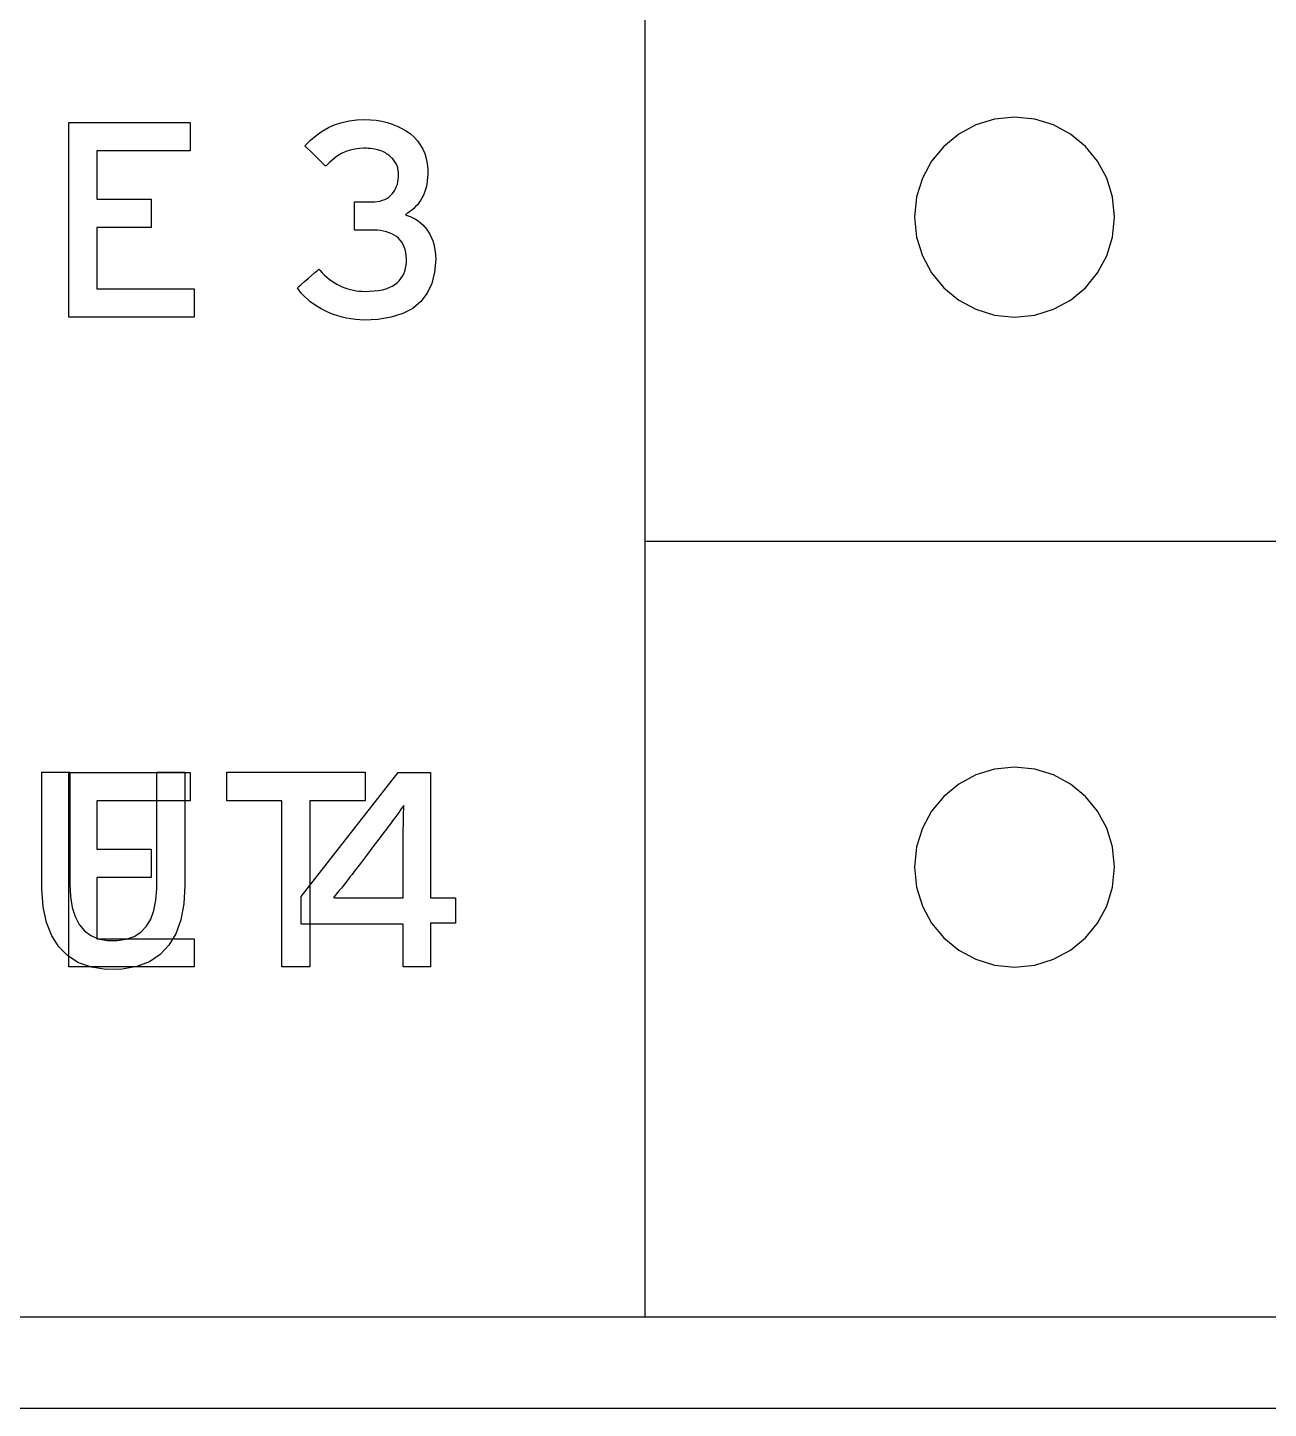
# Model space of a CAD drawing. Extents: x 1 to 47.7, y 0.2 to 35.
# Drawn here: x 22.258 to 22.878, y 8.656 to 9.347 of the extents above; entities that cross this region are included whole.
import ezdxf

# ---------------------------------------------------------------- set-up
doc = ezdxf.new("R2010")
doc.units = 0
doc.header["$MEASUREMENT"] = 0
for name, color, linetype in [('4_1__5U__UP_TO_TWO_IO_BOAR', 7, 'CONTINUOUS'), ('4_2__5U__FRONT_PANEL_W_24_', 7, 'CONTINUOUS'), ('5_1___24__TARGET_LEDS___12', 7, 'CONTINUOUS')]:
    doc.layers.add(name, color=color, linetype=linetype)

msp = doc.modelspace()

# ---------------------------------------------------------------- linework, layer by layer
at = {"layer": '4_1__5U__UP_TO_TWO_IO_BOAR'}
for points in [[(22.27848, 9.20194), (22.27848, 9.29913), (22.33914, 9.29913), (22.33914, 9.28502), (22.29258, 9.28502), (22.29258, 9.26088), (22.31962, 9.26088), (22.31962, 9.24677), (22.29258, 9.24677), (22.29258, 9.21605), (22.34117, 9.21605), (22.34117, 9.20194), (22.27848, 9.20194)], [(22.27848, 8.87697), (22.27848, 8.97415), (22.33914, 8.97415), (22.33914, 8.96004), (22.29258, 8.96004), (22.29258, 8.9359), (22.31962, 8.9359), (22.31962, 8.92179), (22.29258, 8.92179), (22.29258, 8.89107), (22.34117, 8.89107), (22.34117, 8.87697), (22.27848, 8.87697)], [(22.45927, 8.8988), (22.45927, 8.87697), (22.44558, 8.87697), (22.44558, 8.89833), (22.39461, 8.89833), (22.39461, 8.91223), (22.44312, 8.97415), (22.45927, 8.97415), (22.45927, 8.91162), (22.47175, 8.91162), (22.47175, 8.8988), (22.45927, 8.8988)], [(25.35263, 8.65629), (21.57681, 8.65629)]]:
    msp.add_lwpolyline(points, dxfattribs=at)
for points in [[(22.46189, 9.23081), (22.46134, 9.22437), (22.45991, 9.21869), (22.45761, 9.21378), (22.45444, 9.20964), (22.45039, 9.20626), (22.44547, 9.20364), (22.43968, 9.20179), (22.43302, 9.20071), (22.42628, 9.20039), (22.424, 9.2005), (22.42174, 9.20071), (22.41951, 9.20102), (22.4173, 9.20143), (22.41511, 9.20194), (22.41296, 9.20255), (22.41082, 9.20326), (22.40872, 9.20407), (22.40663, 9.20499), (22.40462, 9.20602), (22.40271, 9.20713), (22.4009, 9.20833), (22.3992, 9.20961), (22.39759, 9.21097), (22.39609, 9.21241), (22.3947, 9.21394), (22.3934, 9.21554), (22.39278, 9.21656), (22.39346, 9.21715), (22.39469, 9.21823), (22.3963, 9.21964), (22.3981, 9.2212), (22.39989, 9.22277), (22.4015, 9.22418), (22.40274, 9.22526), (22.40342, 9.22585), (22.40409, 9.2252), (22.40517, 9.22402), (22.40628, 9.22291), (22.40743, 9.22187), (22.40862, 9.2209), (22.40985, 9.22), (22.41111, 9.21917), (22.41241, 9.21841), (22.41375, 9.21773), (22.41513, 9.21711), (22.41653, 9.21657), (22.41793, 9.2161), (22.41934, 9.2157), (22.42075, 9.21537), (22.42216, 9.21511), (22.42358, 9.21492), (22.425, 9.21481), (22.42642, 9.21476), (22.42875, 9.2148), (22.43108, 9.21495), (22.43323, 9.21521), (22.43523, 9.21558), (22.43705, 9.21606), (22.4387, 9.21666), (22.44019, 9.21736), (22.44151, 9.21818), (22.44267, 9.2191), (22.44365, 9.22008), (22.44451, 9.22115), (22.44525, 9.22231), (22.44588, 9.22355), (22.44639, 9.22488), (22.44679, 9.22629), (22.44706, 9.22779), (22.44722, 9.22938), (22.44726, 9.23105), (22.44716, 9.23269), (22.44694, 9.23423), (22.44661, 9.23567), (22.44616, 9.23701), (22.4456, 9.23824), (22.44493, 9.23938), (22.44414, 9.24042), (22.44324, 9.24135), (22.44222, 9.24218), (22.4411, 9.24289), (22.43989, 9.24351), (22.43862, 9.24405), (22.43727, 9.24449), (22.43585, 9.24485), (22.43435, 9.24512), (22.43278, 9.24531), (22.43114, 9.2454), (22.43011, 9.24542), (22.42956, 9.24542), (22.42855, 9.24542), (22.42723, 9.24542), (22.42576, 9.24542), (22.4243, 9.24542), (22.42298, 9.24542), (22.42197, 9.24542), (22.42142, 9.24542), (22.42136, 9.24558), (22.42136, 9.24659), (22.42136, 9.24829), (22.42136, 9.25045), (22.42136, 9.25281), (22.42136, 9.25514), (22.42136, 9.25719), (22.42136, 9.25872), (22.42136, 9.25948), (22.42152, 9.25952), (22.42221, 9.25952), (22.42331, 9.25952), (22.42466, 9.25952), (22.42612, 9.25952), (22.42754, 9.25952), (22.42877, 9.25952), (22.42965, 9.25952), (22.43004, 9.25952), (22.43131, 9.25956), (22.43271, 9.2597), (22.43403, 9.25994), (22.43526, 9.26028), (22.4364, 9.26073), (22.43746, 9.26127), (22.43843, 9.26192), (22.43932, 9.26268), (22.44012, 9.26354), (22.4408, 9.26442), (22.44141, 9.26535), (22.44193, 9.26632), (22.44237, 9.26733), (22.44273, 9.26839), (22.44301, 9.26949), (22.4432, 9.27064), (22.44332, 9.27183), (22.44335, 9.27295), (22.44333, 9.27343), (22.44331, 9.27392), (22.44326, 9.27441), (22.4432, 9.27492), (22.44312, 9.27543), (22.44303, 9.27594), (22.44292, 9.27647), (22.44279, 9.277), (22.44263, 9.27754), (22.4424, 9.27807), (22.44214, 9.27858), (22.44185, 9.27909), (22.44153, 9.27958), (22.44119, 9.28006), (22.44082, 9.28053), (22.44041, 9.28099), (22.43998, 9.28144), (22.43952, 9.28189), (22.43903, 9.28234), (22.43851, 9.28278), (22.43795, 9.2832), (22.43736, 9.28359), (22.43673, 9.28396), (22.43607, 9.28432), (22.43538, 9.28465), (22.43465, 9.28496), (22.43388, 9.28524), (22.43304, 9.28548), (22.43216, 9.28569), (22.43124, 9.28587), (22.43027, 9.28602), (22.42925, 9.28614), (22.42819, 9.28623), (22.42708, 9.28628), (22.42593, 9.28631), (22.42385, 9.28623), (22.42148, 9.28593), (22.4192, 9.28541), (22.417, 9.28465), (22.41488, 9.28368), (22.41284, 9.28248), (22.41089, 9.28106), (22.40901, 9.27941), (22.40722, 9.27753), (22.4067, 9.27752), (22.40579, 9.27842), (22.40441, 9.27977), (22.40275, 9.2814), (22.40099, 9.28313), (22.3993, 9.28479), (22.39788, 9.28619), (22.39689, 9.28717), (22.39652, 9.28753), (22.39923, 9.29031), (22.4021, 9.29275), (22.40512, 9.29487), (22.40828, 9.29666), (22.4116, 9.29812), (22.41507, 9.29926), (22.41869, 9.30006), (22.42246, 9.30054), (22.42625, 9.30068), (22.42927, 9.30057), (22.43218, 9.30029), (22.43497, 9.29983), (22.43764, 9.2992), (22.44019, 9.2984), (22.44263, 9.29742), (22.44495, 9.29627), (22.44715, 9.29495), (22.44924, 9.29346), (22.45112, 9.29179), (22.45277, 9.28997), (22.4542, 9.28801), (22.4554, 9.28589), (22.45637, 9.28362), (22.45711, 9.2812), (22.45763, 9.27863), (22.45792, 9.27591), (22.45796, 9.27347), (22.45784, 9.27161), (22.45766, 9.26985), (22.4574, 9.26818), (22.45707, 9.26661), (22.45666, 9.26514), (22.45618, 9.26376), (22.45563, 9.26247), (22.455, 9.26128), (22.45429, 9.26017), (22.45352, 9.2591), (22.45271, 9.2581), (22.45185, 9.25715), (22.45094, 9.25626), (22.44999, 9.25542), (22.44899, 9.25463), (22.44795, 9.25391), (22.44687, 9.25323), (22.44764, 9.25273), (22.44911, 9.2522), (22.45051, 9.25157), (22.45184, 9.25084), (22.4531, 9.25001), (22.45428, 9.24908), (22.4554, 9.24805), (22.45645, 9.24693), (22.45743, 9.24571), (22.45834, 9.24442), (22.45914, 9.24304), (22.45985, 9.24156), (22.46045, 9.24), (22.46094, 9.23835), (22.46134, 9.2366), (22.46163, 9.23476), (22.46181, 9.23283)], [(22.44598, 8.95779), (22.44519, 8.95666), (22.44434, 8.95547), (22.44343, 8.95421), (22.44246, 8.95289), (22.44144, 8.9515), (22.44036, 8.95005), (22.43923, 8.94853), (22.43804, 8.94695), (22.43727, 8.94593), (22.43585, 8.94407), (22.43347, 8.94093), (22.4305, 8.93701), (22.42729, 8.93278), (22.42422, 8.92873), (22.42163, 8.92532), (22.4199, 8.92304), (22.41921, 8.92213), (22.41805, 8.9206), (22.41691, 8.91915), (22.41581, 8.91776), (22.41474, 8.91643), (22.41371, 8.91517), (22.4127, 8.91397), (22.41172, 8.91284), (22.41078, 8.91178), (22.41162, 8.91149), (22.41323, 8.91149), (22.4149, 8.9115), (22.41663, 8.91151), (22.41843, 8.91153), (22.4203, 8.91155), (22.42223, 8.91157), (22.42422, 8.9116), (22.42575, 8.91162), (22.42693, 8.91162), (22.42928, 8.91162), (22.4324, 8.91162), (22.43589, 8.91162), (22.43935, 8.91162), (22.44238, 8.91162), (22.44459, 8.91162), (22.44557, 8.91162), (22.44558, 8.91244), (22.44558, 8.91515), (22.44558, 8.91919), (22.44558, 8.92401), (22.44558, 8.92903), (22.44558, 8.93368), (22.44558, 8.9374), (22.44558, 8.93962), (22.4456, 8.94105), (22.44563, 8.94343), (22.44567, 8.94574), (22.44571, 8.94796), (22.44576, 8.95009), (22.44581, 8.95214), (22.44586, 8.95411), (22.44592, 8.95599)]]:
    msp.add_lwpolyline(points, close=True, dxfattribs=at)
at = {"layer": '4_2__5U__FRONT_PANEL_W_24_'}
for points in [[(22.56645, 11.427), (22.56645, 8.70187)], [(22.56645, 9.08989), (23.94141, 9.08989)], [(25.35207, 8.70187), (19.77626, 8.70187)]]:
    msp.add_lwpolyline(points, dxfattribs=at)
for points in [[(22.70121, 9.25192), (22.70222, 9.24184), (22.70514, 9.23245), (22.70975, 9.22396), (22.71586, 9.21655), (22.72327, 9.21044), (22.73176, 9.20583), (22.74115, 9.20292), (22.75123, 9.2019), (22.76131, 9.20292), (22.77069, 9.20583), (22.77918, 9.21044), (22.78658, 9.21655), (22.79269, 9.22396), (22.7973, 9.23245), (22.80021, 9.24184), (22.80122, 9.25192), (22.80021, 9.262), (22.7973, 9.27138), (22.79269, 9.27987), (22.78658, 9.28726), (22.77918, 9.29336), (22.77069, 9.29796), (22.76131, 9.30087), (22.75123, 9.30189), (22.74115, 9.30087), (22.73176, 9.29796), (22.72327, 9.29336), (22.71586, 9.28726), (22.70975, 9.27987), (22.70514, 9.27138), (22.70222, 9.262)], [(22.70121, 8.92691), (22.70222, 8.91684), (22.70514, 8.90745), (22.70975, 8.89895), (22.71586, 8.89155), (22.72327, 8.88544), (22.73176, 8.88083), (22.74115, 8.87791), (22.75123, 8.87689), (22.76131, 8.87791), (22.77069, 8.88083), (22.77918, 8.88544), (22.78658, 8.89155), (22.79269, 8.89895), (22.7973, 8.90745), (22.80021, 8.91684), (22.80122, 8.92691), (22.80021, 8.93699), (22.7973, 8.94637), (22.79269, 8.95486), (22.78658, 8.96225), (22.77918, 8.96835), (22.77069, 8.97296), (22.76131, 8.97587), (22.75123, 8.97688), (22.74115, 8.97587), (22.73176, 8.97296), (22.72327, 8.96835), (22.71586, 8.96225), (22.70975, 8.95486), (22.70514, 8.94637), (22.70222, 8.93699)]]:
    msp.add_lwpolyline(points, close=True, dxfattribs=at)
at = {"layer": '5_1___24__TARGET_LEDS___12'}
for points in [[(22.56645, 11.427), (22.56645, 8.70187)], [(22.39905, 8.96007), (22.39905, 8.87713), (22.38496, 8.87713), (22.38496, 8.96007), (22.3575, 8.96007), (22.3575, 8.97431), (22.42655, 8.97431), (22.42655, 8.96007), (22.39905, 8.96007)], [(25.35207, 8.70187), (19.77626, 8.70187)]]:
    msp.add_lwpolyline(points, dxfattribs=at)
for points in [[(22.70121, 9.25192), (22.70222, 9.24184), (22.70514, 9.23245), (22.70975, 9.22396), (22.71586, 9.21655), (22.72327, 9.21044), (22.73176, 9.20583), (22.74115, 9.20292), (22.75123, 9.2019), (22.76131, 9.20292), (22.77069, 9.20583), (22.77918, 9.21044), (22.78658, 9.21655), (22.79269, 9.22396), (22.7973, 9.23245), (22.80021, 9.24184), (22.80122, 9.25192), (22.80021, 9.262), (22.7973, 9.27138), (22.79269, 9.27987), (22.78658, 9.28726), (22.77918, 9.29336), (22.77069, 9.29796), (22.76131, 9.30087), (22.75123, 9.30189), (22.74115, 9.30087), (22.73176, 9.29796), (22.72327, 9.29336), (22.71586, 9.28726), (22.70975, 9.27987), (22.70514, 9.27138), (22.70222, 9.262)], [(22.70121, 8.92691), (22.70222, 8.91684), (22.70514, 8.90745), (22.70975, 8.89895), (22.71586, 8.89155), (22.72327, 8.88544), (22.73176, 8.88083), (22.74115, 8.87791), (22.75123, 8.87689), (22.76131, 8.87791), (22.77069, 8.88083), (22.77918, 8.88544), (22.78658, 8.89155), (22.79269, 8.89895), (22.7973, 8.90745), (22.80021, 8.91684), (22.80122, 8.92691), (22.80021, 8.93699), (22.7973, 8.94637), (22.79269, 8.95486), (22.78658, 8.96225), (22.77918, 8.96835), (22.77069, 8.97296), (22.76131, 8.97587), (22.75123, 8.97688), (22.74115, 8.97587), (22.73176, 8.97296), (22.72327, 8.96835), (22.71586, 8.96225), (22.70975, 8.95486), (22.70514, 8.94637), (22.70222, 8.93699)], [(22.33653, 8.91764), (22.33597, 8.90852), (22.33446, 8.90052), (22.33198, 8.89362), (22.32854, 8.88784), (22.32414, 8.88317), (22.31879, 8.87961), (22.31247, 8.87717), (22.30519, 8.87584), (22.29716, 8.87572), (22.28982, 8.87686), (22.28343, 8.87912), (22.27799, 8.88249), (22.2735, 8.88697), (22.26995, 8.89257), (22.26736, 8.89928), (22.26571, 8.9071), (22.26502, 8.91603), (22.26499, 8.91933), (22.26499, 8.92433), (22.26499, 8.93199), (22.26499, 8.94124), (22.26499, 8.95103), (22.26499, 8.96028), (22.26499, 8.96794), (22.26499, 8.97294), (22.26502, 8.97431), (22.26574, 8.97431), (22.26729, 8.97431), (22.2694, 8.97431), (22.27179, 8.97431), (22.27422, 8.97431), (22.27641, 8.97431), (22.27809, 8.97431), (22.279, 8.97431), (22.27909, 8.97353), (22.27909, 8.96922), (22.27909, 8.96205), (22.27909, 8.95309), (22.27909, 8.94338), (22.27909, 8.934), (22.27909, 8.92599), (22.27909, 8.9204), (22.27909, 8.91831), (22.27938, 8.91216), (22.28025, 8.90678), (22.28171, 8.90214), (22.28375, 8.89826), (22.28637, 8.89512), (22.28957, 8.89275), (22.29336, 8.89112), (22.29773, 8.89025), (22.30262, 8.89016), (22.30719, 8.89086), (22.31116, 8.89229), (22.31453, 8.89444), (22.3173, 8.89732), (22.31948, 8.90093), (22.32106, 8.90526), (22.32204, 8.91033), (22.32243, 8.91611), (22.32244, 8.91875), (22.32244, 8.9238), (22.32244, 8.93154), (22.32244, 8.94089), (22.32244, 8.95078), (22.32244, 8.96013), (22.32244, 8.96787), (22.32244, 8.97292), (22.32246, 8.97431), (22.32318, 8.97431), (22.32473, 8.97431), (22.32684, 8.97431), (22.32924, 8.97431), (22.33166, 8.97431), (22.33385, 8.97431), (22.33553, 8.97431), (22.33644, 8.97431), (22.33653, 8.97352), (22.33653, 8.96916), (22.33653, 8.9619), (22.33653, 8.95283), (22.33653, 8.94302), (22.33653, 8.93352), (22.33653, 8.92541), (22.33653, 8.91976)]]:
    msp.add_lwpolyline(points, close=True, dxfattribs=at)

doc.saveas('drawing.dxf')
